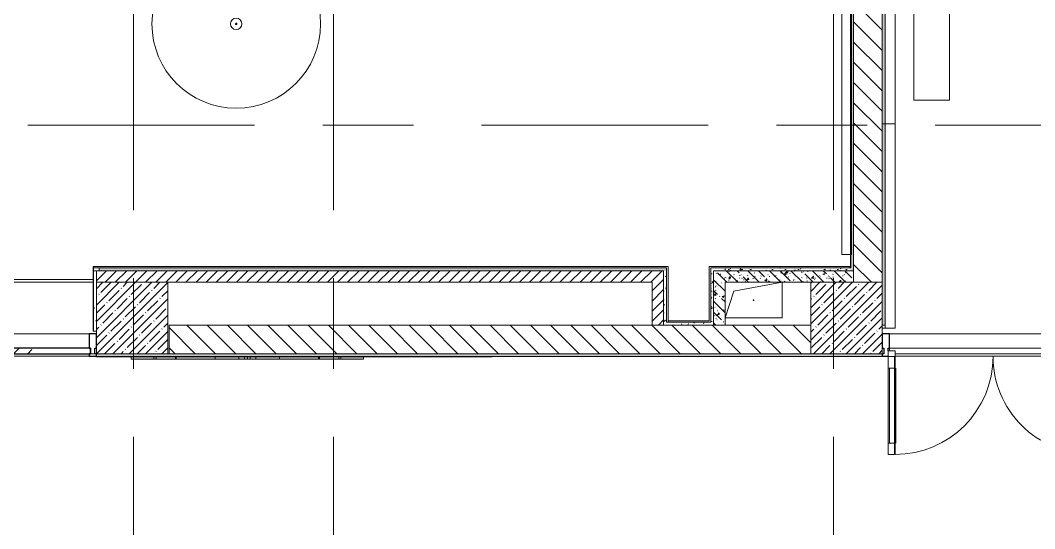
# Model space of a CAD drawing. Header units: millimetres. Extents: x 81609 to 272668, y -8553 to 29000.
# Drawn here: x 105018 to 112117, y 12175 to 15733 of the extents above; entities that cross this region are included whole.
import ezdxf

# ---------------------------------------------------------------- set-up
doc = ezdxf.new("R2010")
doc.units = ezdxf.units.MM
doc.linetypes.add('Осевая', pattern=[3175, 635, -476.25, 1587.5, -476.25])
for name, color, linetype, lineweight in [('A-DETL-GENF', 7, 'Continuous', 9), ('A-DOOR', 7, 'Continuous', 9), ('A-DOOR-1', 7, 'Continuous', 13), ('A-GENM', 7, 'Continuous', 9), ('A-GLAZ-CURT', 7, 'Continuous', 9), ('A-GLAZ-CURT-1', 7, 'Continuous', 25), ('A-GLAZ-CWMG', 7, 'Continuous', 9), ('A-GLAZ-CWMG-1', 7, 'Continuous', 25), ('A-WALL', 7, 'Continuous', 9), ('I-WALL', 7, 'Continuous', 9), ('S-COLS', 7, 'Continuous', 9), ('Оси-2', 7, 'Осевая', 9)]:
    doc.layers.add(name, color=color, linetype=linetype, lineweight=lineweight)
for name, color, linetype, lineweight, true_color in [('A-WALL-1', 7, 'Continuous', 9, 0x3c3c3c), ('A-WALL-FNSH-1', 7, 'Continuous', 9, 0x3c3c3c), ('I-FURN-1', 7, 'Continuous', 9, 0xf0f0f0)]:
    doc.layers.add(name, color=color, linetype=linetype, lineweight=lineweight, true_color=true_color)
doc.layers.add('I-FURN-3', color=7, linetype='Continuous', lineweight=9, transparency=1)
pattern_1 = [(135, (0, 0), (-70.71068, -70.71068), [])]
pattern_2 = [(45, (0, 0), (-57.024626, 57.024626), []), (45, (57.025, 0), (-57.024626, 57.024626), [100.806, -20.161, 3.353, -16.808])]
pattern_3 = [(135, (0, 0), (-75.43415, -75.43415), [106.68, -17.78, 3.556, -17.78]), (135, (0, 75.39), (-75.43415, -75.43415), []), (50, (0, 0), (127.52922, -11.15758), [13.335, -146.685]), (355, (0, 0), (-24.66966, 133.74002), [10.668, -117.348]), (100.451, (10.63, -0.93), (102.85973, 122.58178), [11.333, -124.663]), (46.184, (0, 35.56), (189.75516, -29.43036), [20.002, -220.027]), (96.636, (15.81, 33.1), (166.1822, 173.1996), [17, -186.995]), (351.184, (0, 35.56), (166.18393, 173.19757), [16.002, -176.022]), (21, (17.78, 26.67), (106.130265, -71.58603), [13.335, -146.685]), (326, (17.78, 26.67), (43.26188, 128.93175), [10.668, -117.348]), (71.451, (26.62, 20.7), (149.39198, 57.34505), [11.333, -124.663]), (37.5, (0, 0), (2.162228, 59.188357), [3.353, -112.573, 3.353, -115.773, -117.792]), (37.5, (0, 0), (2.162228, 59.188357), [-235.052, 3.353, -114.44]), (7.5, (0, 0), (46.773857, 70.126152), [3.353, -64.567, 3.353, -109.906, -44.894]), (7.5, (0, 0), (46.773857, 70.126152), [-181.178, 3.353, -41.542]), (327.5, (-39.65, 0), (94.913671, -4.010093), [3.353, -41.097, 3.353, -135.331, -184.023]), (327.5, (-39.65, 0), (94.913671, -4.010093), [-183.134, 3.353, -180.67]), (317.5, (-57.43, 0), (103.69057, 17.79882), [3.353, -54.432, 3.353, -88.748, -130.683]), (317.5, (-57.43, 0), (103.69057, 17.79882), [-149.885, 3.353, -127.33])]
pattern_4 = [(0, (0, 0), (121.92, 30.48), [10.058, -81.382, 10.058, -81.382, -487.68]), (0, (0, 0), (121.92, 30.48), [-182.88, 10.058, -172.822, 10.058, -81.382, -213.36]), (0, (0, 0), (121.92, 30.48), [-457.2, 10.058, -50.902, 10.058, -142.342]), (120, (45.72, 15.24), (-87.356454, 90.345817), [10.058, -81.382, 10.058, -81.382, -487.68]), (120, (45.72, 15.24), (-87.356454, 90.345817), [-182.88, 10.058, -172.822, 10.058, -81.382, -213.36]), (120, (45.72, 15.24), (-87.356454, 90.345817), [-457.2, 10.058, -50.902, 10.058, -142.342]), (240, (60.96, 76.2), (-34.563546, -120.825817), [10.058, -81.382, 10.058, -81.382, -487.68]), (240, (60.96, 76.2), (-34.563546, -120.825817), [-182.88, 10.058, -172.822, 10.058, -81.382, -213.36]), (240, (60.96, 76.2), (-34.563546, -120.825817), [-457.2, 10.058, -50.902, 10.058, -142.342])]
pattern_5 = [(45, (0, 0), (-35.35534, 35.35534), [])]

# ---------------------------------------------------------------- blocks, each defined once
blk = doc.blocks.new('GM_Отверстие прямоугольное _в плите_ - Отверстие-21608683-План размещения напольных электротехнических лючков и розеток 2 этажа в осях 23-33')
at = {"layer": 'A-GENM'}
for p, q in [((-137.5, 62.5), (200, 125)), ((200, 125), (200, -125)), ((200, -125), (200, 125)), ((-200, -125), (-137.5, 62.5)), ((200, -125), (-200, -125)), ((-200, -125), (200, -125))]:
    blk.add_line(p, q, dxfattribs=at)
for start, end in [(360, 180), (180, 360)]:
    blk.add_arc((0, 0), 2.5, start, end, dxfattribs=at)
blk = doc.blocks.new('Стол базовый прямоугольный - 5_7-26328560-План размещения напольных электротехнических лючков и розеток 2 этажа в осях 23-33')
at = {"layer": 'I-FURN-1'}
for p, q in [((1000, 125), (-1000, 125)), ((-1000, 125), (-1000, -125)), ((1000, -125), (1000, 125)), ((-1000, -125), (1000, -125))]:
    blk.add_line(p, q, dxfattribs=at)
blk = doc.blocks.new('Мебель_универсальная - Штора-32477110-План размещения напольных электротехнических лючков и розеток 2 этажа в осях 23-33')
at = {"layer": 'I-FURN-1'}
for p, q in [((2205, 10), (-2205, 10)), ((-2205, 10), (-2205, -10)), ((-2205, -10), (-2205, 10)), ((-2205, 10), (2205, 10)), ((2205, -10), (2205, 10)), ((2205, 10), (2205, -10)), ((-2205, -10), (2205, -10)), ((2205, -10), (-2205, -10))]:
    blk.add_line(p, q, dxfattribs=at)
blk = doc.blocks.new('Дерево_ декор - Дерево_ декор-30717852-План размещения напольных электротехнических лючков и розеток 2 этажа в осях 23-33')
at = {"layer": 'I-FURN-3'}
for points in [[(-733.9, -8.3), (-812.9, -8.3), (-812.9, -24.3), (-639, -24.3), (-639, -8.3), (-689.6, -8.3)], [(-224.5, -8.3), (-653.9, -8.3), (-653.9, -24.3), (-224.5, -24.3)], [(-503.8, -8.3), (-503.8, -24.3), (-497.5, -24.3), (-497.5, -8.3)], [(145, -8.3), (-224.5, -8.3), (-224.5, -24.3), (224.5, -24.3), (224.5, -8.3), (181.4, -8.3)], [(624.7, -8.3), (224.5, -8.3), (224.5, -24.3), (653.9, -24.3), (653.9, -8.3), (644.7, -8.3)], [(497.5, -8.3), (497.5, -24.3), (503.8, -24.3), (503.8, -8.3)], [(810.2, -8.3), (639, -8.3), (639, -24.3), (812.9, -24.3), (812.9, -8.3)]]:
    blk.add_hatch(color=256, dxfattribs=at).paths.add_polyline_path(points)
at = {"layer": 'I-FURN-1'}
for p, q in [((-813.4, -8.3), (-813.4, -24.3)), ((-654.2, -8.3), (-812.9, -8.3)), ((-812.9, -8.3), (-654.4, -8.3)), ((-812.9, -24.3), (-654.2, -24.3)), ((-654.4, -24.3), (-812.9, -24.3)), ((-654.5, -8.3), (-654.5, -24.3)), ((-654.5, -8.3), (-224.5, -8.3)), ((-224.5, -24.3), (-654.5, -24.3)), ((-654.4, -8.3), (-639, -8.3)), ((-639, -24.3), (-654.4, -24.3)), ((-639, -8.3), (-654.3, -8.3)), ((-654.3, -24.3), (-639, -24.3)), ((-639.5, -8.3), (-654.2, -8.3)), ((-654.2, -24.3), (-639.5, -24.3)), ((-497.5, -8.3), (-639.5, -8.3)), ((-639.5, -24.3), (-497.5, -24.3)), ((-639, -24.3), (-639, -8.3)), ((-503.8, -8.3), (-503.8, -24.3)), ((-498.6, -8.3), (-503.8, -8.3)), ((-503.8, -8.3), (-503.8, -8.3)), ((-503.8, -8.3), (-497.5, -8.3)), ((-503.8, -24.3), (-503.8, -24.3)), ((-503.8, -24.3), (-498.6, -24.3)), ((-497.5, -24.3), (-503.8, -24.3)), ((-18.7, -8.3), (-497.8, -8.3)), ((-497.8, -24.3), (-18.7, -24.3)), ((-497.5, -8.3), (-497.5, -24.3)), ((-224.5, -8.3), (224.5, -8.3)), ((-224.5, -8.3), (-224.5, -24.3)), ((224.5, -24.3), (-224.5, -24.3)), ((0, -8.3), (-60, -8.3)), ((-60, -8.3), (-19.2, -8.3)), ((-60, -8.3), (-60, -24.3)), ((-19.2, -24.3), (-60, -24.3)), ((-60, -24.3), (0, -24.3)), ((-19.2, -8.3), (0, -8.3)), ((-19.2, -24.3), (-19.2, -8.3)), ((0, -24.3), (-19.2, -24.3)), ((-14.9, -8.3), (-18.4, -8.3)), ((-18.4, -24.3), (-14.9, -24.3)), ((-7.5, -8.3), (-14.9, -8.3)), ((-14.9, -24.3), (-7.5, -24.3)), ((0, -8.3), (-7.5, -8.3)), ((-7.5, -24.3), (0, -24.3)), ((7.5, -8.3), (0, -8.3)), ((0, -8.3), (0, -24.3)), ((60, -8.3), (0, -8.3)), ((0, -8.3), (19.2, -8.3)), ((0, -8.3), (0, -24.3)), ((0, -24.3), (7.5, -24.3)), ((19.2, -24.3), (0, -24.3)), ((0, -24.3), (60, -24.3)), ((18.4, -8.3), (7.5, -8.3)), ((7.5, -24.3), (18.4, -24.3)), ((497.8, -8.3), (18.7, -8.3)), ((18.7, -24.3), (497.8, -24.3)), ((19.2, -8.3), (60, -8.3)), ((19.2, -8.3), (19.2, -24.3)), ((60, -24.3), (19.2, -24.3)), ((60, -8.3), (60, -24.3)), ((224.5, -8.3), (654.5, -8.3)), ((224.5, -8.3), (224.5, -24.3)), ((654.5, -24.3), (224.5, -24.3)), ((639.5, -8.3), (497.5, -8.3)), ((497.5, -8.3), (503.8, -8.3)), ((497.5, -8.3), (497.5, -24.3)), ((503.8, -24.3), (497.5, -24.3)), ((497.5, -24.3), (639.5, -24.3)), ((503.8, -8.3), (498.6, -8.3)), ((498.6, -24.3), (503.8, -24.3)), ((503.8, -24.3), (503.8, -8.3)), ((503.8, -8.3), (503.8, -8.3)), ((503.8, -24.3), (503.8, -24.3)), ((654.3, -8.3), (639, -8.3)), ((639, -8.3), (654.4, -8.3)), ((639, -8.3), (639, -24.3)), ((654.4, -24.3), (639, -24.3)), ((639, -24.3), (654.3, -24.3)), ((654.2, -8.3), (639.5, -8.3)), ((639.5, -24.3), (654.2, -24.3)), ((812.9, -8.3), (654.2, -8.3)), ((654.2, -24.3), (812.9, -24.3)), ((654.4, -8.3), (812.9, -8.3)), ((812.9, -24.3), (654.4, -24.3)), ((654.5, -24.3), (654.5, -8.3)), ((813.4, -24.3), (813.4, -8.3))]:
    blk.add_line(p, q, dxfattribs=at)
blk = doc.blocks.new('Мат в спортивном зале - Т19-31180416-План размещения напольных электротехнических лючков и розеток 2 этажа в осях 23-33')
at = {"layer": 'I-FURN-1'}
for p, q in [((-548.7, 925.9), (-548.7, 906.7)), ((881.3, 906.7), (881.3, 925.9)), ((881.3, 909.3), (-548.7, 909.3)), ((-548.7, 909.3), (-548.7, 839.3)), ((-548.7, 839.3), (-548.7, 909.3)), ((-548.7, 909.3), (881.3, 909.3)), ((881.3, 839.3), (881.3, 909.3)), ((881.3, 909.3), (881.3, 839.3)), ((-548.7, 839.3), (881.3, 839.3)), ((881.3, 839.3), (-548.7, 839.3))]:
    blk.add_line(p, q, dxfattribs=at)
blk = doc.blocks.new('Прямоугольный импост - Импост структурный с накладкой - 160мм Темный-30756008-План размещения напольных электротехнических лючков и розеток 2 этажа в осях 23-33')
at = {"layer": 'A-GLAZ-CWMG-1'}
for p, q in [((-50, 0), (-50, 17)), ((-50, 17), (0, 17)), ((-40, 0), (-50, 0)), ((-40, -40), (-40, 0)), ((0, 0), (-10, 0)), ((-10, 0), (-10, -40)), ((0, 17), (0, 0)), ((-50, -140), (-50, -40)), ((-50, -40), (-40, -40)), ((-10, -40), (0, -40)), ((0, -40), (0, -140)), ((0, -140), (-50, -140))]:
    blk.add_line(p, q, dxfattribs=at)
blk = doc.blocks.new('Системная панель - Стекло - 40мм-32427251-План размещения напольных электротехнических лючков и розеток 2 этажа в осях 23-33')
at = {"layer": 'A-GLAZ-CURT'}
h = blk.add_hatch(dxfattribs=at)
h.set_pattern_fill('FP_45', color=256, style=0, pattern_type=2)
h.set_pattern_definition([(45, (-104912.5, -13300), (-282.8427, 282.8427), [200, -600]), (45, (-105112.5, -13400), (-282.8427, 282.8427), [600, -200]), (45, (-104712.5, -13500), (-282.8427, 282.8427), [200, -600])])
h.paths.add_polyline_path([(-697.5, 0), (697.5, 0), (697.5, 40), (-697.5, 40)])
at = {"layer": 'A-GLAZ-CURT-1'}
for p, q in [((697.5, 40), (-697.5, 40)), ((-697.5, 40), (-697.5, 0)), ((697.5, 0), (697.5, 40)), ((-697.5, 0), (697.5, 0))]:
    blk.add_line(p, q, dxfattribs=at)
blk = doc.blocks.new('Прямоугольный импост - Импост структурный с накладкой - 160мм Темный-32427249-План размещения напольных электротехнических лючков и розеток 2 этажа в осях 23-33')
at = {"layer": 'A-GLAZ-CWMG'}
for p, q in [((105500, 13540), (104125, 13540)), ((105500, 13383), (104125, 13383))]:
    blk.add_line(p, q, dxfattribs=at)
blk = doc.blocks.new('Прямоугольный импост - Импост структурный с накладкой - 160мм Темный-32356295-План размещения напольных электротехнических лючков и розеток 2 этажа в осях 23-33')
at = {"layer": 'A-GLAZ-CWMG-1'}
for p, q in [((-50, 40), (-50, 140)), ((-50, 140), (0, 140)), ((0, 140), (0, 40)), ((-40, 40), (-50, 40)), ((-40, 20), (-40, 40)), ((-10, 40), (-10, 0)), ((0, 40), (-10, 40)), ((-10, 0), (0, 0)), ((0, 0), (0, -17)), ((0, -17), (-40, -17))]:
    blk.add_line(p, q, dxfattribs=at)
blk = doc.blocks.new('Дверь_Витражная_остекление_ - ВВ-23-32429828-План размещения напольных электротехнических лючков и розеток 2 этажа в осях 23-33')
at = {"layer": 'A-DETL-GENF'}
for p, q in [((-682.5, 700), (-637.5, 700)), ((-682.5, 700), (-682.5, 20)), ((-637.5, 700), (-682.5, 700)), ((-682.5, 700), (-682.5, 20)), ((-637.5, 700), (-637.5, 20)), ((-637.5, 20), (-637.5, 700)), ((732.5, 705), (687.5, 705)), ((687.5, 705), (687.5, 20)), ((732.5, 705), (687.5, 705)), ((687.5, 705), (687.5, 20)), ((732.5, 705), (732.5, 20)), ((732.5, 20), (732.5, 705)), ((-682.5, 620), (-637.5, 620)), ((-672.5, 620), (-672.5, 100)), ((-628.5, 620), (-628.5, 100)), ((678.5, 625), (678.5, 100)), ((732.5, 625), (687.5, 625)), ((722.5, 625), (722.5, 100)), ((-682.5, 100), (-637.5, 100)), ((732.5, 100), (687.5, 100)), ((-637.5, 20), (-682.5, 20)), ((-682.5, 20), (-637.5, 20))]:
    blk.add_line(p, q, dxfattribs=at)
at = {"layer": 'A-DOOR'}
for p, q in [((-682.5, 700), (-682.5, 20)), ((682.5, 705), (682.5, 20))]:
    blk.add_line(p, q, dxfattribs=at)
for centre, radius, start, end in [((-682.5, 20), 680, 360, 90), ((682.5, 20), 685, 90, 180)]:
    blk.add_arc(centre, radius, start, end, dxfattribs=at)
at = {"layer": 'A-DOOR-1'}
for p, q in [((-682.5, 20), (-732.5, 20)), ((-732.5, 20), (-732.5, -20)), ((-682.5, -20), (-682.5, 20)), ((732.5, 20), (682.5, 20)), ((682.5, 20), (682.5, -20)), ((732.5, -20), (732.5, 20)), ((-732.5, -20), (-682.5, -20)), ((682.5, -20), (732.5, -20))]:
    blk.add_line(p, q, dxfattribs=at)
blk = doc.blocks.new('Прямоугольный импост - Импост структурный с накладкой - 160мм Темный-32428730-План размещения напольных электротехнических лючков и розеток 2 этажа в осях 23-33')
at = {"layer": 'A-GLAZ-CWMG'}
for p, q in [((111100.5, 13540), (112545.5, 13540)), ((111100.5, 13420), (111100.5, 13440)), ((111100.5, 13440), (112545.5, 13440)), ((112545.5, 13440), (112545.5, 13420)), ((111140.5, 13400), (112505.5, 13400)), ((111140.5, 13383), (112505.5, 13383))]:
    blk.add_line(p, q, dxfattribs=at)
blk = doc.blocks.new('Баффл акустический подвесной - 1180мм-V194-План размещения напольных электротехнических лючков и розеток 2 этажа в осях 23-33')
at = {"layer": 'I-FURN-1'}
for radius, start, end in [(590, 360, 180), (590, 0, 180), (590, 180, 360), (40, 0, 180), (40, 360, 180), (40, 180, 360), (40, 180, 360), (5, 360, 180), (5, 165, 180), (5, 180, 360), (5, 180, 300), (5, 150, 165), (5, 120, 150), (5, 60, 120), (5, 30, 60), (5, 15, 30), (5, 0, 15), (590, 180, 360), (5, 300, 315), (5, 315, 330), (5, 330, 360)]:
    blk.add_arc((0, 0), radius, start, end, dxfattribs=at)

msp = doc.modelspace()

# ---------------------------------------------------------------- hatches: boundary and pattern name
at = {"layer": 'I-WALL'}
h = msp.add_hatch(dxfattribs=at)
h.set_pattern_fill('FP_41', color=256, style=0, pattern_type=2)
h.set_pattern_definition(pattern_4)
h.paths.add_polyline_path([(111070, 13600), (111070, 21130), (111050, 21130), (111050, 13600)])
h = msp.add_hatch(dxfattribs=at)
h.set_pattern_fill('FP_4', color=256, style=0, pattern_type=2)
h.set_pattern_definition(pattern_1)
h.paths.add_polyline_path([(110850, 13900), (111050, 13900), (111050, 20900), (110850, 20900), (110850, 13980)])
h = msp.add_hatch(dxfattribs=at)
h.set_pattern_fill('FP_41', color=256, style=0, pattern_type=2)
h.set_pattern_definition(pattern_4)
h.paths.add_polyline_path([(110830, 13980), (110850, 13980), (110850, 20329), (110830, 20329), (110830, 14000)])
h = msp.add_hatch(dxfattribs=at)
h.set_pattern_fill('FP_41', color=256, style=0, pattern_type=2)
h.set_pattern_definition(pattern_4)
h.paths.add_polyline_path([(109520, 13980), (109540, 13980), (109540, 14000), (105570, 14000), (105570, 13980), (107829.2, 13980)])
h = msp.add_hatch(dxfattribs=at)
h.set_pattern_fill('FP_41', color=256, style=0, pattern_type=2)
h.set_pattern_definition(pattern_4)
h.paths.add_polyline_path([(109850, 13600), (109870, 13600), (109870, 14000), (109850, 14000), (109850, 13620)])
h = msp.add_hatch(dxfattribs=at)
h.set_pattern_fill('FP_41', color=256, style=0, pattern_type=2)
h.set_pattern_definition(pattern_4)
h.paths.add_polyline_path([(110830, 13980), (110830, 14000), (109870, 14000), (109870, 13980), (110418, 13980)])
h = msp.add_hatch(dxfattribs=at)
h.set_pattern_fill('FP_41', color=256, style=0, pattern_type=2)
h.set_pattern_definition(pattern_4)
h.paths.add_polyline_path([(105550, 13557), (105550, 13980), (105530, 13980), (105530, 13557)])
h = msp.add_hatch(dxfattribs=at)
h.set_pattern_fill('FP_5', color=256, style=0, pattern_type=2)
h.set_pattern_definition(pattern_5)
h.paths.add_polyline_path([(109440, 13900), (109520, 13900), (109520, 13980), (105550, 13980), (105550, 13900), (107829.2, 13900)])
h = msp.add_hatch(dxfattribs=at)
h.set_pattern_fill('FP_41', color=256, style=0, pattern_type=2)
h.set_pattern_definition(pattern_4)
h.paths.add_polyline_path([(109540, 13600), (109540, 13980), (109520, 13980), (109520, 13600)])
h = msp.add_hatch(dxfattribs=at)
h.set_pattern_fill('FP_19', color=256, style=0, pattern_type=2)
h.set_pattern_definition(pattern_3)
h.paths.add_polyline_path([(109950, 13600), (109950, 13980), (109870, 13980), (109870, 13600)])
h = msp.add_hatch(dxfattribs=at)
h.set_pattern_fill('FP_19', color=256, style=0, pattern_type=2)
h.set_pattern_definition(pattern_3)
h.paths.add_polyline_path([(110850, 13900), (110850, 13980), (109950, 13980), (109950, 13900), (110418, 13900)])
h = msp.add_hatch(dxfattribs=at)
h.set_pattern_fill('FP_5', color=256, style=0, pattern_type=2)
h.set_pattern_definition(pattern_5)
h.paths.add_polyline_path([(109520, 13600), (109520, 13900), (109440, 13900), (109440, 13600)])
h = msp.add_hatch(dxfattribs=at)
h.set_pattern_fill('FP_4', color=256, style=0, pattern_type=2)
h.set_pattern_definition(pattern_1)
h.paths.add_polyline_path([(110550, 13400), (110550, 13600), (106060, 13600), (106060, 13400), (110418, 13400)])
h = msp.add_hatch(dxfattribs=at)
h.set_pattern_fill('FP_41', color=256, style=0, pattern_type=2)
h.set_pattern_definition(pattern_4)
h.paths.add_polyline_path([(109540, 13600), (109850, 13600), (109850, 13620), (109540, 13620)])
h = msp.add_hatch(dxfattribs=at)
h.set_pattern_fill('FP_41', color=256, style=0, pattern_type=2)
h.set_pattern_definition(pattern_4)
h.paths.add_polyline_path([(110418, 13380), (111050.5, 13380), (111050.5, 13400), (105549.5, 13400), (105549.5, 13380), (107829.2, 13380)])
at = {"layer": 'S-COLS'}
h = msp.add_hatch(dxfattribs=at)
h.set_pattern_fill('FP_2', color=256, style=0, pattern_type=2)
h.set_pattern_definition(pattern_2)
h.paths.add_polyline_path([(105550, 13400), (106050, 13400), (106050, 13900), (105550, 13900), (105550, 13437.1)])
h = msp.add_hatch(dxfattribs=at)
h.set_pattern_fill('FP_2', color=256, style=0, pattern_type=2)
h.set_pattern_definition(pattern_2)
h.paths.add_polyline_path([(110550, 13400), (111050, 13400), (111050, 13900), (110550, 13900), (110550, 13600)])

# ---------------------------------------------------------------- linework, layer by layer
at = {"layer": 'A-WALL'}
for p, q in [((111050, 20900), (111050, 13600)), ((109850, 14000), (109850, 13620)), ((109540, 13980), (109540, 13620)), ((109540, 13620), (109850, 13620)), ((110550, 13400), (110550, 13600)), ((105549.5, 13400), (111050.5, 13400)), ((108320, 13380), (108320, 13379.5))]:
    msp.add_line(p, q, dxfattribs=at)
at = {"layer": 'A-WALL-1'}
for p, q in [((111070, 13600), (111070, 21130)), ((110850, 13900), (110850, 20900)), ((110830, 20329), (110830, 14000)), ((105570, 14000), (105570, 13980)), ((110830, 14000), (109850, 14000)), ((109520, 13980), (105530, 13980)), ((105550, 13557), (105550, 13980)), ((109520, 13980), (109520, 13600)), ((109870, 13980), (109870, 13600)), ((110850, 13980), (109870, 13980)), ((105550, 13900), (109440, 13900)), ((109440, 13900), (109440, 13600)), ((109950, 13600), (109950, 13900)), ((109950, 13900), (111050, 13900)), ((110550, 13600), (106060, 13600)), ((106060, 13600), (106060, 13400)), ((111050, 13600), (111070, 13600)), ((105530, 13557), (105550, 13557)), ((105549.5, 13400), (105549.5, 13380)), ((105549.5, 13380), (111050.5, 13380)), ((111050.5, 13380), (111050.5, 13400))]:
    msp.add_line(p, q, dxfattribs=at)
at = {"layer": 'A-WALL-FNSH-1'}
for p, q in [((111071, 15009), (111071, 21129)), ((110829, 20309), (110829, 14001)), ((110830, 14001), (110830, 20309)), ((111071, 13600), (111071, 15008.3)), ((105529, 14011), (105529, 13557)), ((109551, 14011), (105529, 14011)), ((105530, 14011), (105530, 13557)), ((105530, 14000), (109540, 14000)), ((109540, 14000), (109540, 13980)), ((109551, 14011), (109551, 13620)), ((110824.5, 14011), (109839, 14011)), ((109839, 14011), (109839, 13631)), ((110824.5, 14000), (110824.5, 14011)), ((110829, 14001), (110830, 14001)), ((109839, 13631), (109551, 13631)), ((111070, 13600), (111071, 13600)), ((105529, 13557), (105530, 13557)), ((105550, 13380), (105550, 13379)), ((105550, 13379), (108320, 13379)), ((111050, 13380.5), (108320, 13380.5)), ((108320, 13380.5), (108320, 13380)), ((108320, 13379.5), (111050, 13379.5)), ((108320, 13379), (108320, 13379.5)), ((111050, 13379.5), (111050, 13380.5))]:
    msp.add_line(p, q, dxfattribs=at)
at = {"layer": 'I-FURN-1'}
for p, q in [((110767.7, 20293), (110767.7, 14093.6)), ((110835, 14093.6), (110835, 20293)), ((110767.7, 14093.6), (110767.7, 19600)), ((110767.7, 14093.6), (110835, 14093.6)), ((110830, 14093.6), (110767.7, 14093.6))]:
    msp.add_line(p, q, dxfattribs=at)
at = {"layer": 'S-COLS'}
for p, q in [((106050, 13900), (105550, 13900)), ((105550, 13900), (105550, 13400)), ((106050, 13400), (106050, 13900)), ((110850, 13900), (110550, 13900)), ((110550, 13900), (110550, 13600)), ((111050, 13900), (110850, 13900)), ((111050, 13400), (111050, 13900)), ((110550, 13600), (110550, 13400)), ((105550, 13400), (106050, 13400)), ((110550, 13400), (111050, 13400))]:
    msp.add_line(p, q, dxfattribs=at)
at = {"layer": 'Оси-2'}
for p, q in [((105810, 593.7), (105810, 19528.3)), ((107210, 593.7), (107210, 19528.3)), ((110710, 593.7), (110710, 19528.3)), ((84909.3, 15000), (122160, 15000)), ((84909.3, 13400), (119719, 13400))]:
    msp.add_line(p, q, dxfattribs=at)

# ---------------------------------------------------------------- block references
at = {"layer": 'A-DOOR', "rotation": 180}
msp.add_blockref('Дверь_Витражная_остекление_ - ВВ-23-32429828-План размещения напольных электротехнических лючков и розеток 2 этажа в осях 23-33', (111823, 13400), dxfattribs=at)
at = {"layer": 'A-GENM'}
msp.add_blockref('GM_Отверстие прямоугольное _в плите_ - Отверстие-21608683-План размещения напольных электротехнических лючков и розеток 2 этажа в осях 23-33', (110150, 13775), dxfattribs=at)
at = {"layer": 'A-GLAZ-CURT'}
msp.add_blockref('Системная панель - Стекло - 40мм-32427251-План размещения напольных электротехнических лючков и розеток 2 этажа в осях 23-33', (104812.5, 13400), dxfattribs=at)
at = {"layer": 'A-GLAZ-CWMG'}
for name in ['Прямоугольный импост - Импост структурный с накладкой - 160мм Темный-32427249-План размещения напольных электротехнических лючков и розеток 2 этажа в осях 23-33', 'Прямоугольный импост - Импост структурный с накладкой - 160мм Темный-32428730-План размещения напольных электротехнических лючков и розеток 2 этажа в осях 23-33']:
    msp.add_blockref(name, (0, 0), dxfattribs=at)
at = {"layer": 'A-GLAZ-CWMG', "extrusion": (0, 0, -1), "rotation": 180}
msp.add_blockref('Прямоугольный импост - Импост структурный с накладкой - 160мм Темный-30756008-План размещения напольных электротехнических лючков и розеток 2 этажа в осях 23-33', (-105550, 13400), dxfattribs=at)
at = {"layer": 'A-GLAZ-CWMG', "extrusion": (0, 0, -1)}
msp.add_blockref('Прямоугольный импост - Импост структурный с накладкой - 160мм Темный-32356295-План размещения напольных электротехнических лючков и розеток 2 этажа в осях 23-33', (-111050.5, 13400), dxfattribs=at)
at = {"layer": 'I-FURN-1'}
for name, p, rotation in [('Стол базовый прямоугольный - 5_7-26328560-План размещения напольных электротехнических лючков и розеток 2 этажа в осях 23-33', (111395.5, 16175.3), 90), ('Мат в спортивном зале - Т19-31180416-План размещения напольных электротехнических лючков и розеток 2 этажа в осях 23-33', (111979.8, 15557.7), 90.00000000000017), ('Мат в спортивном зале - Т19-31180416-План размещения напольных электротехнических лючков и розеток 2 этажа в осях 23-33', (111980.3, 14127), 90.00000000000017), ('Дерево_ декор - Дерево_ декор-30717852-План размещения напольных электротехнических лючков и розеток 2 этажа в осях 23-33', (106607.1, 13354.7), 180)]:
    msp.add_blockref(name, p, dxfattribs=dict(at, rotation=rotation))
for name, p in [('Баффл акустический подвесной - 1180мм-V194-План размещения напольных электротехнических лючков и розеток 2 этажа в осях 23-33', (106529, 15708)), ('Мебель_универсальная - Штора-32477110-План размещения напольных электротехнических лючков и розеток 2 этажа в осях 23-33', (103325, 13910))]:
    msp.add_blockref(name, p, dxfattribs=at)

doc.saveas('drawing.dxf')
